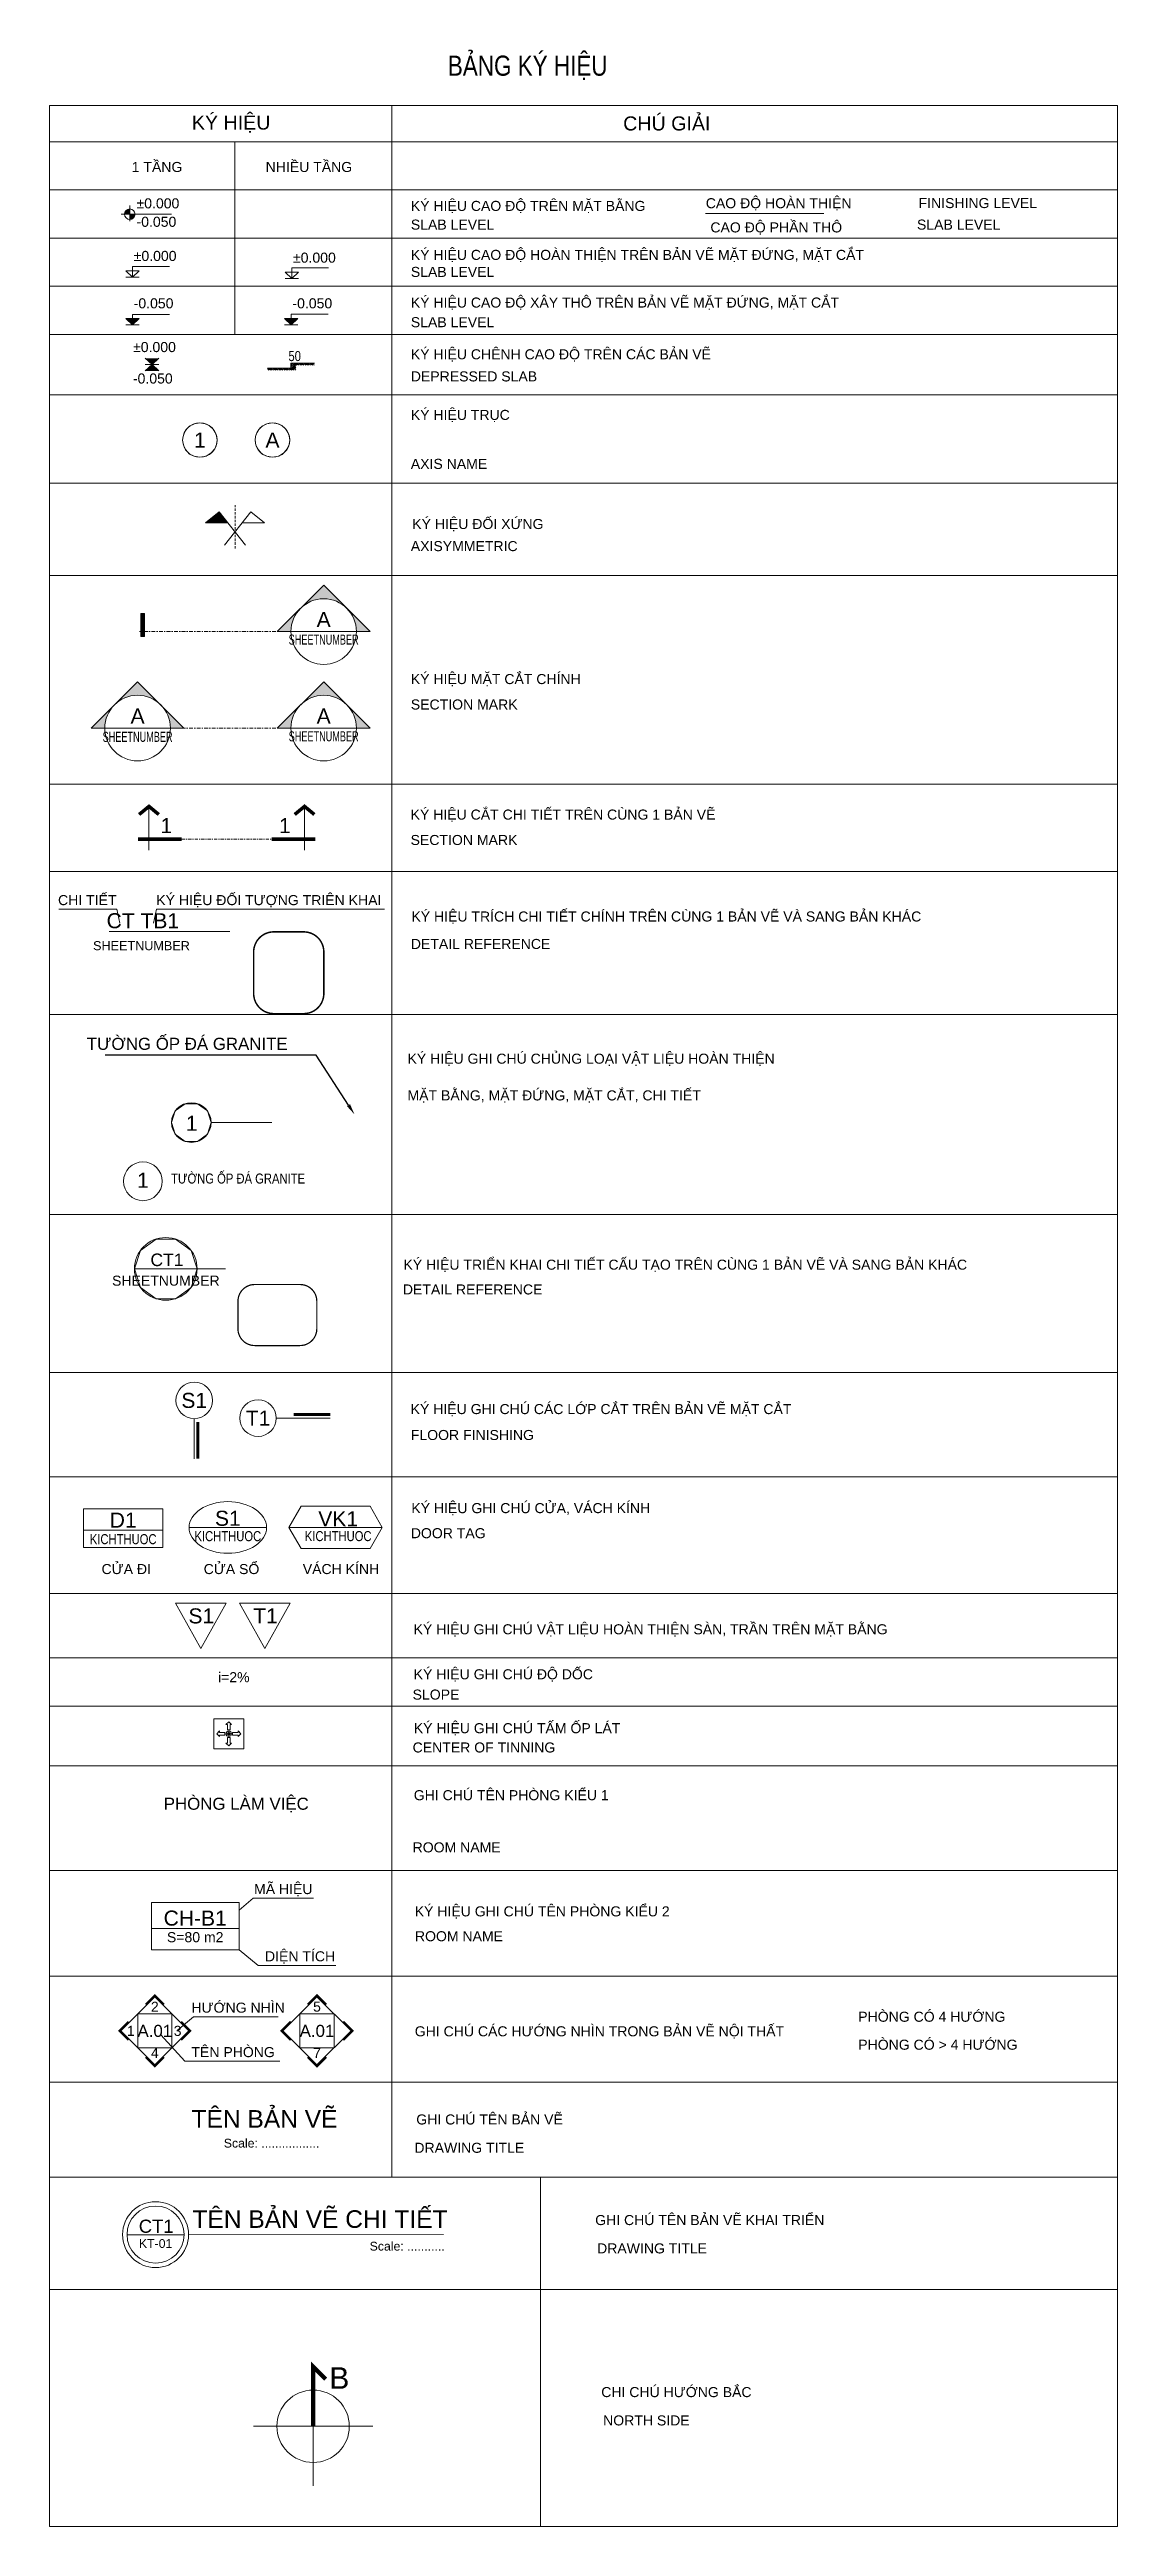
# Paper-space layout 'M58' of a CAD drawing. Header units: millimetres. Extents: x -299 to 929, y -16 to 624.
# Drawn here: x 716 to 928.6, y -0.5 to 492.6 of the extents above.
import ezdxf
from ezdxf import colors
from ezdxf.entities.mleader import LeaderData, LeaderLine
from ezdxf.enums import TextEntityAlignment as Align
from ezdxf.math import Vec2, Vec3

# ---------------------------------------------------------------- set-up
doc = ezdxf.new("R2010")
doc.units = ezdxf.units.MM
doc.header["$MEASUREMENT"] = 0
doc.set_wipeout_variables(frame=1)
doc.linetypes.add('CENTER', pattern=[3, 1.5, -0.5, 0.5, -0.5])
doc.linetypes.add('HIDDEN', pattern=[0.75, 0.5, -0.25])
for name, color, linetype, lineweight in [('A-DIM', 251, 'Continuous', 15), ('A-HATCH', 251, 'Continuous', 5), ('A-KY HIEU', 34, 'Continuous', 20), ('A-NET KHUAT', 250, 'HIDDEN', 9), ('A-NET THAY', 125, 'Continuous', 18), ('A-TEXT', 7, 'Continuous', 18)]:
    doc.layers.add(name, color=color, linetype=linetype, lineweight=lineweight)
doc.styles.add('A1-arial', font='arial.ttf', dxfattribs={"width": 0.8})
doc.styles.get("Standard").update_dxf_attribs({"font": 'arial.ttf'})

# ---------------------------------------------------------------- blocks, each defined once
blk = doc.blocks.new('Tag - Metric')
blk.add_lwpolyline([(0, 3.44), (-1.1, 3.26), (-2.06, 2.76), (-2.71, 2.12), (-3.13, 1.43), (-3.37, 0.73), (-3.44, 0), (-3.3, -0.99), (-2.83, -1.96), (-2.11, -2.72), (-1.16, -3.24), (0, -3.44), (1.28, -3.19), (2.29, -2.57), (2.96, -1.75), (3.33, -0.88), (3.44, 0), (3.34, 0.84), (3.08, 1.53), (2.65, 2.2), (1.84, 2.91), (1.07, 3.27), (0, 3.44)], close=True)
blk.add_circle((0, 0), 3.44)
at = {"style": 'A1-arial', "flags": 8}
blk.add_attdef('1', text='', height=3, dxfattribs=at).set_placement((0, 0), align=Align.MIDDLE_CENTER)
blk = doc.blocks.new('chenhcot')
at = {"layer": 'A-KY HIEU'}
h = blk.add_hatch(color=256, dxfattribs=at)
h.paths.add_polyline_path([(200, 187), (0, 187), (0, 0)])
h.paths.add_polyline_path([(0, 187), (-200, 187), (0, 0)])
h = blk.add_hatch(color=256, dxfattribs=at)
h.paths.add_polyline_path([(200, -188), (0, -188), (0, 0)])
h.paths.add_polyline_path([(0, -188), (-200, -188), (0, 0)])
for p, q in [((-200, 187), (0, 0)), ((-200, -188), (0, 0)), ((-200, 0), (200, 0)), ((0, 0), (200, 187)), ((0, 0), (200, -188))]:
    blk.add_line(p, q, dxfattribs=at)
at = {"color": 6, "style": 'A1-arial'}
for tag, p in [('%%P0.000', (-565, 283)), ('-0.050', (-570, -551))]:
    blk.add_attdef(tag, p, '', height=250, dxfattribs=at)
blk = doc.blocks.new('cotxaytho')
at = {"layer": 'A-KY HIEU'}
h = blk.add_hatch(color=256, dxfattribs=at)
h.paths.add_polyline_path([(200, 188), (0, 188), (0, 0)])
h.paths.add_polyline_path([(0, 188), (-200, 188), (0, 0)])
for p, q in [((-200, 188), (0, 0)), ((-200, 188), (200, 188)), ((-200, 0), (200, 0)), ((0, 312), (0, 0)), ((0, 312), (1100, 312)), ((0, 0), (200, 188))]:
    blk.add_line(p, q, dxfattribs=at)
at = {"color": 6, "style": 'A1-arial'}
blk.add_attdef('-0.050', (35, 402), '', height=250, dxfattribs=at)
blk = doc.blocks.new('cothoanthien')
at = {"layer": 'A-KY HIEU'}
for p, q in [((-200, 188), (200, 188)), ((-200, 188), (0, 0)), ((-200, 0), (200, 0)), ((0, 312), (1100, 312)), ((0, 312), (0, 0)), ((0, 0), (200, 188))]:
    blk.add_line(p, q, dxfattribs=at)
at = {"color": 6, "style": 'A1-arial'}
blk.add_attdef('%%P0.000', (36, 390), '', height=250, dxfattribs=at)
blk = doc.blocks.new('cotMB')
h = blk.add_hatch(color=256)
h.paths.add_polyline_path([(0, 156, 0.414214), (-156, 0), (0, 0)])
h.paths.add_polyline_path([(156, 0), (0, 0), (0, -156, 0.414214)])
for p, q in [((-256, 0), (1244, 0)), ((0, 256), (0, -206))]:
    blk.add_line(p, q)
blk.add_circle((0, 0), 156)
at = {"color": 6, "style": 'A1-arial'}
for tag, p in [('%%P0.000', (200, 85)), ('-0.050', (200, -317))]:
    blk.add_attdef(tag, p, '', height=250, dxfattribs=at)
blk = doc.blocks.new('KH-Ten phong 2')
at = {"layer": 'A-TEXT', "color": 6, "style": 'A1-arial'}
for p in [(47, 375), (47, -125)]:
    blk.add_attdef('HOITHAO', text='', height=300, dxfattribs=at).set_placement(p, align=Align.TOP_CENTER)
blk = doc.blocks.new('KH-do doc')
at = {"layer": 'A-KY HIEU'}
blk.add_lwpolyline([(-1250, 0, 0, 100, 0), (-1000, 0, 0, 0, 0), (0, 0, 0, 0, 0)], format="xyseb", dxfattribs=at)
at = {"layer": 'A-TEXT', "color": 6, "style": 'A1-arial'}
blk.add_attdef('I=2%', (-929, 75), '', height=250, dxfattribs=at)
blk = doc.blocks.new('cot HTMC nhieutang')
at = {"layer": 'A-KY HIEU'}
for p, q in [((-200, 188), (200, 188)), ((-200, 188), (0, 0)), ((-200, 0), (200, 0)), ((0, 313), (1100, 313)), ((0, 313), (0, 0)), ((0, 0), (200, 188))]:
    blk.add_line(p, q, dxfattribs=at)
at = {"color": 6, "style": 'A1-arial'}
for p in [(36, 1880), (36, 1580), (36, 1280), (36, 980), (36, 680), (36, 380)]:
    blk.add_attdef('%%P0.000', p, '', height=250, dxfattribs=at)
blk = doc.blocks.new('cotthoMC-nhieutang')
at = {"layer": 'A-KY HIEU'}
h = blk.add_hatch(color=256, dxfattribs=at)
h.paths.add_polyline_path([(200, 188), (0, 188), (0, 0)])
h.paths.add_polyline_path([(0, 188), (-200, 188), (0, 0)])
for p, q in [((-200, 188), (0, 0)), ((-200, 188), (200, 188)), ((-200, 0), (200, 0)), ((0, 313), (0, 0)), ((0, 313), (1100, 313)), ((0, 0), (200, 188))]:
    blk.add_line(p, q, dxfattribs=at)
at = {"color": 6, "style": 'A1-arial'}
for p in [(35, 1902), (35, 1602), (35, 1302), (35, 1002), (35, 702), (35, 402)]:
    blk.add_attdef('-0.050', p, '', height=250, dxfattribs=at)
blk = doc.blocks.new('GC MBnéiThÊt')
at = {"layer": 'A-KY HIEU'}
blk.add_line((0, 0), (849, -849), dxfattribs=at)
blk.add_line((0, 0), (849, -849), dxfattribs=at)
for points in [[(0, -1697), (849, -849), (0, 0), (-849, -849)], [(-424, -424), (-424, -1273), (424, -1273), (424, -424), (-424, -424)]]:
    blk.add_lwpolyline(points, close=True, dxfattribs=at)
at = {"layer": 'A-KY HIEU', "const_width": 50}
for points in [[(230, -194), (0, 35), (-230, -194)], [(-654, -619), (-884, -849), (-654, -1078)], [(654, -1078), (884, -849), (654, -619)], [(-230, -1503), (0, -1732), (230, -1503)]]:
    blk.add_lwpolyline(points, dxfattribs=at)
at = {"color": 6, "style": 'A1-arial'}
for tag, height, p in [('2', 250, (0, -247)), ('1', 250, (-597, -849)), ('xxx', 300, (0, -849)), ('3', 250, (568, -849)), ('4', 250, (0, -1401))]:
    blk.add_attdef(tag, text='', height=height, dxfattribs=at).set_placement(p, align=Align.MIDDLE)
blk = doc.blocks.new('KH-Doixung')
at = {"layer": 'A-KY HIEU'}
blk.add_hatch(color=256, dxfattribs=at).paths.add_polyline_path([(-461, 582), (-857, 269), (-213, 269)])
blk.add_hatch(color=256, dxfattribs=at).paths.add_polyline_path([(-461, 582), (-857, 269), (-213, 269)])
for p, q in [((-461, 582), (-857, 269)), ((-461, 582), (-857, 269)), ((-857, 269), (-213, 269)), ((-857, 269), (-213, 269)), ((-461, 582), (303, -383)), ((-461, 582), (303, -383)), ((461, 582), (-303, -383)), ((461, 582), (-303, -383)), ((857, 269), (213, 269)), ((857, 269), (213, 269)), ((461, 582), (857, 269)), ((461, 582), (857, 269))]:
    blk.add_line(p, q, dxfattribs=at)
blk = doc.blocks.new('HGIO2')
at = {"linetype": 'ByBlock'}
for p, q in [((0, -828), (0, 828)), ((-828, 0), (828, 0))]:
    blk.add_line(p, q, dxfattribs=at)
at = {"linetype": 'ByBlock', "const_width": 59.4}
blk.add_lwpolyline([(0, 0), (0, 828), (174, 656)], dxfattribs=at)
at = {"linetype": 'ByBlock'}
blk.add_circle((0, 0), 503, dxfattribs=at)
at = {"color": 6, "style": 'A1-arial'}
blk.add_text('B', height=300, dxfattribs=at).set_placement((224, 521))
blk = doc.blocks.new('DIEM OP LAT DAU TIEN')
at = {"layer": 'A-KY HIEU'}
h = blk.add_hatch(color=256, dxfattribs=at)
edge = h.paths.add_edge_path()
edge.add_arc((0, 0), 0.273, 0, 360)
for p, q in [((-0.55, 0), (0.55, 0)), ((0, 0.55), (0, -0.55))]:
    blk.add_line(p, q, dxfattribs=at)
for points in [[(-0.76, 0.27), (-1.85, 0.27), (-1.85, 0.55), (-2.4, 0), (-1.85, -0.55), (-1.85, -0.27), (-0.76, -0.27)], [(0.27, 0.76), (0.27, 1.85), (0.55, 1.85), (0, 2.4), (-0.55, 1.85), (-0.27, 1.85), (-0.27, 0.76)], [(0.76, 0.27), (1.85, 0.27), (1.85, 0.55), (2.4, 0), (1.85, -0.55), (1.85, -0.27), (0.76, -0.27)], [(0.27, -0.76), (0.27, -1.85), (0.55, -1.85), (0, -2.4), (-0.55, -1.85), (-0.27, -1.85), (-0.27, -0.76)]]:
    blk.add_lwpolyline(points, close=True, dxfattribs=at)
for radius in [0.545, 0.273]:
    blk.add_circle((0, 0), radius, dxfattribs=at)
blk = doc.blocks.new('CHENH CAO DO')
at = {"layer": 'A-HATCH'}
h = blk.add_hatch(dxfattribs=at)
h.set_pattern_fill('ANSI31', color=256, scale=2.4, angle=180, style=0)
h.set_pattern_definition([(225, (-72.19446, -571.7625), (0.21213203, -0.21213203), [])])
h.paths.add_polyline_path([(1.2, 0.7), (5.6, 0.7), (5.6, 1.2), (0, 1.2), (0, 0), (-5.6, 0), (-5.6, -0.5), (1.2, -0.5)])
at = {"layer": 'A-KY HIEU'}
blk.add_lwpolyline([(-5.6, 0), (0, 0), (0, 1.2), (5.6, 1.2)], dxfattribs=at)
at = {"layer": 'A-TEXT', "style": 'A1-arial', "width": 0.8}
blk.add_attdef('50', (-0.59, 1.67), '', height=2.4, dxfattribs=at)
blk = doc.blocks.new('VATLIEU SAN')
blk.add_wipeout([(-5.88, 10.46), (5.88, 10.46), (0, 0)]).dxf.layer = 'Defpoints'
at = {"layer": 'A-KY HIEU'}
blk.add_lwpolyline([(-5.88, 10.46), (5.88, 10.46), (0, 0)], close=True, dxfattribs=at)
at = {"layer": 'A-TEXT', "color": 6, "style": 'A1-arial'}
blk.add_attdef('XXX', text='', height=3.5, dxfattribs=at).set_placement((0.12, 7.54), align=Align.MIDDLE_CENTER)
blk = doc.blocks.new('*U36')
h = blk.add_hatch(color=256)
edge = h.paths.add_edge_path()
edge.add_line((-37.05, 0), (-39.76, 0))
edge.add_line((-39.76, 0), (-30.52, 9.24))
edge.add_line((-30.52, 9.24), (-21.28, 0))
edge.add_line((-21.28, 0), (-23.99, 0))
edge.add_arc((-30.52, 0), 6.53, 360, 540)
h = blk.add_hatch(color=256)
edge = h.paths.add_edge_path()
edge.add_line((0, 0), (-2.71, 0))
edge.add_line((-2.71, 0), (6.53, 9.24))
edge.add_line((6.53, 9.24), (15.77, 0))
edge.add_line((15.77, 0), (13.06, 0))
edge.add_arc((6.53, 0), 6.53, 360, 540)
for p, q in [((-37.05, 0), (-23.99, 0)), ((0, 0), (13.06, 0))]:
    blk.add_line(p, q)
at = {"linetype": 'CENTER', "ltscale": 0.5}
blk.add_line((0, 0), (-23.99, 0), dxfattribs=at)
for points in [[(-37.05, 0), (-39.76, 0), (-30.52, 9.24), (-21.28, 0), (-23.99, 0, 1)], [(0, 0), (-2.71, 0), (6.53, 9.24), (15.77, 0), (13.06, 0, 1)]]:
    blk.add_lwpolyline(points, format="xyb", close=True)
for centre in [(-30.52, 0), (6.53, 0)]:
    blk.add_circle(centre, 6.53)
at = {"style": 'A1-arial', "flags": 8}
for tag, p in [('VIEWNUMBER-B', (-30.52, 0)), ('VIEWNUMBER', (6.53, 0))]:
    blk.add_attdef(tag, text='', height=3, dxfattribs=at).set_placement(p, align=Align.BOTTOM_CENTER)
at = {"style": 'A1-arial', "width": 0.65, "flags": 8}
for tag, p in [('SHEETNUMBER-B', (-30.52, -0.74)), ('SHEETNUMBER', (6.53, -0.64))]:
    blk.add_attdef(tag, text='', height=2, dxfattribs=at).set_placement(p, align=Align.TOP_CENTER)
blk = doc.blocks.new('*U34')
h = blk.add_hatch(color=256)
edge = h.paths.add_edge_path()
edge.add_line((0, 0), (-2.71, 0))
edge.add_line((-2.71, 0), (6.53, 9.24))
edge.add_line((6.53, 9.24), (15.77, 0))
edge.add_line((15.77, 0), (13.06, 0))
edge.add_arc((6.53, 0), 6.53, 360, 540)
blk.add_hatch(color=256).paths.add_polyline_path([(-29.9, 3.57), (-29.15, 3.57), (-29.15, -1), (-29.9, -1)])
at = {"linetype": 'CENTER', "ltscale": 0.5}
blk.add_line((0, 0), (-30.15, 0), dxfattribs=at)
blk.add_line((0, 0), (13.06, 0))
blk.add_lwpolyline([(0, 0), (-2.71, 0), (6.53, 9.24), (15.77, 0), (13.06, 0, 1)], format="xyb", close=True)
blk.add_lwpolyline([(-29.9, 3.57), (-29.15, 3.57), (-29.15, -1), (-29.9, -1)], close=True)
blk.add_circle((6.53, 0), 6.53)
at = {"style": 'A1-arial', "flags": 8}
blk.add_attdef('VIEWNUMBER', text='', height=3, dxfattribs=at).set_placement((6.53, 0), align=Align.BOTTOM_CENTER)
at = {"style": 'A1-arial', "width": 0.65, "flags": 8}
blk.add_attdef('SHEETNUMBER', text='', height=2, dxfattribs=at).set_placement((6.53, -0.61), align=Align.TOP_CENTER)
blk = doc.blocks.new('*U27')
for p, q in [((-31.56, -5.68), (-31.56, 4.47)), ((4.57, -5.68), (4.57, 4.47))]:
    blk.add_line(p, q)
at = {"const_width": 0.813}
for points in [[(-33.85, 2.58), (-31.56, 4.47), (-29.28, 2.58)], [(6.86, 2.58), (4.57, 4.47), (2.29, 2.58)], [(-23.94, -3.15), (-34.11, -3.15)], [(-3.05, -3.15), (7.12, -3.15)]]:
    blk.add_lwpolyline(points, dxfattribs=at)
at = {"linetype": 'CENTER', "ltscale": 0.5}
blk.add_lwpolyline([(-23.94, -3.15), (-3.05, -3.15)], dxfattribs=at)
at = {"style": 'A1-arial'}
for tag, p in [('1', (-27.53, 0)), ('2', (0, 0))]:
    blk.add_attdef(tag, text='', height=3.5, dxfattribs=at).set_placement(p, align=Align.MIDDLE_CENTER)
blk = doc.blocks.new('*U25')
blk.add_lwpolyline([(-18.96, 0), (-4.84, 0)])
blk.add_lwpolyline([(-4.84, 0, 0, 0, 0), (-1.25, -4.07, 0.96, 0, 0), (0.39, -5.93, 0, 0, 0)], format="xyseb")
blk.add_wipeout([(-18.96, 0), (-19.84, 2.71), (-22.15, 4.38), (-25, 4.38), (-27.3, 2.71), (-28.18, 0), (-27.3, -2.71), (-25, -4.38), (-22.15, -4.38), (-19.84, -2.71)]).dxf.layer = 'A-DIM'
blk.add_circle((-23.57, 0), 4.61)
at = {"layer": 'A-DIM'}
blk.add_lwpolyline([(-18.96, 0), (-19.84, 2.71), (-22.15, 4.38), (-25, 4.38), (-27.3, 2.71), (-28.18, 0), (-27.3, -2.71), (-25, -4.38), (-22.15, -4.38), (-19.84, -2.71)], close=True, dxfattribs=at)
at = {"style": 'A1-arial', "flags": 8}
blk.add_attdef('VIEW-NUMBER', text='', height=3.5, dxfattribs=at).set_placement((-23.5, -0.18), align=Align.MIDDLE_CENTER)
blk = doc.blocks.new('KH-So Caukien')
at = {"layer": 'A-KY HIEU'}
blk.add_circle((0, 0), 225, dxfattribs=at)
at = {"layer": 'A-KY HIEU', "color": 6, "style": 'A1-arial'}
blk.add_attdef('12', text='', height=250, dxfattribs=at).set_placement((0, 0), align=Align.MIDDLE_CENTER)
blk = doc.blocks.new('*U22')
blk.add_lwpolyline([(-13.28, 4.15), (-5.39, 4.15)])
blk.add_lwpolyline([(-5.39, 4.15, 0, 0, 0), (-2.86, 1.15, 0.96, 0, 0), (-1.26, -0.75, 0, 0, 0)], format="xyseb")
at = {"linetype": 'HIDDEN', "ltscale": 0.3, "const_width": 0.3}
blk.add_lwpolyline([(1.57, -14.16), (12.41, -14.16, 0.414214), (16.41, -10.16), (16.41, -3.58, 0.414214), (12.41, 0.42), (1.57, 0.42, 0.414214), (-2.43, -3.58), (-2.43, -10.16, 0.414214)], format="xyb", close=True, dxfattribs=at)
blk.add_wipeout([(-12.18, 4.15), (-13.61, 8.56), (-17.36, 11.28), (-22, 11.28), (-25.75, 8.56), (-27.18, 4.15), (-25.75, -0.26), (-22, -2.98), (-17.36, -2.98), (-13.61, -0.26)]).dxf.layer = 'A-DIM'
blk.add_line((-27.18, 4.15), (-12.18, 4.15))
blk.add_circle((-19.68, 4.15), 7.5)
at = {"layer": 'A-DIM'}
blk.add_lwpolyline([(-12.18, 4.15), (-13.61, 8.56), (-17.36, 11.28), (-22, 11.28), (-25.75, 8.56), (-27.18, 4.15), (-25.75, -0.26), (-22, -2.98), (-17.36, -2.98), (-13.61, -0.26)], close=True, dxfattribs=at)
at = {"style": 'A1-arial', "flags": 8}
for tag, height, p in [('VIEW-NUMBER', 3, (-19.39, 6.32)), ('SHEETNUMBER', 2.4, (-19.66, 1.34))]:
    blk.add_attdef(tag, text='', height=height, dxfattribs=at).set_placement(p, align=Align.MIDDLE_CENTER)
blk = doc.blocks.new('*U23')
blk.add_line((0, -4.25), (0, -13.54))
at = {"const_width": 0.75}
blk.add_lwpolyline([(0.83, -13.54), (0.83, -5.04)], dxfattribs=at)
blk.add_circle((0, 0), 4.25)
at = {"style": 'A1-arial'}
blk.add_attdef('FN', text='', height=3.5, dxfattribs=at).set_placement((0, 0), align=Align.MIDDLE_CENTER)
blk = doc.blocks.new('*U19')
blk.add_line((4.25, 0), (16.78, 0))
at = {"const_width": 0.75}
blk.add_lwpolyline([(16.78, 0.83), (8.28, 0.83)], dxfattribs=at)
blk.add_circle((0, 0), 4.25)
at = {"style": 'A1-arial'}
blk.add_attdef('FN', text='', height=3.5, dxfattribs=at).set_placement((0, 0), align=Align.MIDDLE_CENTER)
blk = doc.blocks.new('CUA DI A2-A3')
blk.add_line((-7.87, 0), (7.87, 0))
blk.add_lwpolyline([(-7.87, -3.43), (7.87, -3.43), (7.87, 4.29), (-7.87, 4.29)], close=True)
at = {"style": 'A1-arial'}
blk.add_attdef('KYHIEU', text='', height=3, dxfattribs=at).set_placement((0, 3.54), align=Align.TOP_CENTER)
blk.add_attdef('KICHTHUOC', text='', height=2, dxfattribs=at).set_placement((0, -3.36), align=Align.BOTTOM_CENTER)
blk = doc.blocks.new('CUASO A2-A3')
blk.add_line((-7.71, 0), (7.71, 0))
blk.add_ellipse((0, 0), major_axis=(-7.71, 0), ratio=0.666667)
at = {"style": 'A1-arial'}
blk.add_attdef('KYHIEU', text='', height=3, dxfattribs=at).set_placement((0, 3.33), align=Align.TOP_CENTER)
blk.add_attdef('KICHTHUOC', text='', height=2, dxfattribs=at).set_placement((0, -3.33), align=Align.BOTTOM_CENTER)
blk = doc.blocks.new('VACHKINH A2-A3')
blk.add_line((-9.29, 0), (9.29, 0))
blk.add_lwpolyline([(-9.29, 0), (-6.86, -4.22), (6.86, -4.22), (9.29, 0), (6.86, 4.22), (-6.86, 4.22)], close=True)
at = {"style": 'A1-arial'}
blk.add_attdef('KYHIEU', text='', height=3, dxfattribs=at).set_placement((0.52, 3.22), align=Align.TOP_CENTER)
blk.add_attdef('KICHTHUOC', text='', height=2, dxfattribs=at).set_placement((0.52, -3.33), align=Align.BOTTOM_CENTER)
blk = doc.blocks.new('ky hieu phong 2')
blk.add_line((-8.37, 0), (9.09, 0))
blk.add_lwpolyline([(-8.37, -4.29), (9.09, -4.29), (9.09, 5.14), (-8.37, 5.14)], close=True)
at = {"style": 'A1-arial'}
blk.add_attdef('KYHIEU', text='', height=3, dxfattribs=at).set_placement((0.36, 3.54), align=Align.TOP_CENTER)
blk.add_attdef('KICHTHUOC', text='', height=2, dxfattribs=at).set_placement((0.36, -3.36), align=Align.BOTTOM_CENTER)
blk = doc.blocks.new('Drawing Title - Metric')
at = {"style": 'A1-arial', "flags": 8}
blk.add_attdef('VIEWNAME', text='', height=4, dxfattribs=at).set_placement((25.62, -12.99), align=Align.BOTTOM_LEFT)
blk.add_attdef('VPSCALE', text='', height=2, dxfattribs=at).set_placement((54.7, -14.31), align=Align.TOP_RIGHT)
blk = doc.blocks.new('*U33')
for p, q in [((7.5, 0), (65.53, 0.01)), ((6.5, 0), (-6.5, 0))]:
    blk.add_line(p, q)
for radius in [7.5, 6.5]:
    blk.add_circle((0, 0.01), radius)
at = {"style": 'A1-arial', "flags": 8}
for tag, height, p in [('VIEWNUMBER', 3, (0.13, 1.91)), ('SHEETNUMBER', 2, (0, -2.02))]:
    blk.add_attdef(tag, text='', height=height, dxfattribs=at).set_placement(p, align=Align.MIDDLE_CENTER)
blk.add_attdef('VIEWNAME', text='', height=4, dxfattribs=at).set_placement((8.38, 3.54), align=Align.MIDDLE_LEFT)
blk.add_attdef('VPSCALE', text='', height=2, dxfattribs=at).set_placement((65.78, -2.62), align=Align.MIDDLE_RIGHT)
blk = doc.blocks.new('*U38')
blk.add_line((-30.15, 0), (-17.35, 0))
blk.add_lwpolyline([(-17.35, 0), (-6.12, 0)])
blk.add_lwpolyline([(-6.12, 0, 0, 0, 0), (-2.78, -4.83, 0.96, 0, 0), (-1.36, -6.87, 0, 0, 0)], format="xyseb")
at = {"linetype": 'HIDDEN', "ltscale": 0.3, "const_width": 0.3}
blk.add_lwpolyline([(2.61, -16.33), (8.58, -16.33, 0.414214), (12.58, -12.33), (12.58, -4.05, 0.414214), (8.58, -0.05), (2.61, -0.05, 0.414214), (-1.39, -4.05), (-1.39, -12.33, 0.414214)], format="xyb", close=True, dxfattribs=at)
at = {"style": 'A1-arial', "flags": 8}
for tag, height, p in [('VIEW-NUMBER', 3, (-23.45, 2.17)), ('SHEETNUMBER', 1.8, (-23.73, -2.81))]:
    blk.add_attdef(tag, text='', height=height, dxfattribs=at).set_placement(p, align=Align.MIDDLE_CENTER)

psp = doc.layouts.new('M58')

# ---------------------------------------------------------------- linework, layer by layer
at = {"layer": 'A-KY HIEU'}
psp.add_lwpolyline([(748.7, 160.31), (754.7, 160.31), (754.7, 154.31), (748.7, 154.31)], close=True, dxfattribs=at)
for points in [[(753.75, 122.17), (756.56, 124.57), (768.55, 124.57)], [(753.75, 114.29), (757.58, 111.19), (773, 111.19)], [(741.46, 98.23), (744.65, 100.96), (761.54, 100.96)], [(738.15, 97.34), (742.93, 92.12), (761.86, 92.12)]]:
    psp.add_lwpolyline(points, dxfattribs=at)
at = {"layer": 'A-NET KHUAT'}
psp.add_line((752.96, 393.27), (752.96, 401.94), dxfattribs=at)
at = {"layer": 'A-NET THAY'}
for p, q in [((784.15, 481.48), (784.15, 69.01)), ((716.02, 474.28), (928.65, 474.28)), ((752.93, 435.88), (752.93, 474.28)), ((716.02, 464.68), (928.65, 464.68)), ((716.02, 455.08), (928.65, 455.08)), ((716.02, 445.48), (928.65, 445.48)), ((716.02, 435.88), (928.65, 435.88)), ((716.02, 423.88), (928.65, 423.88)), ((716.02, 406.28), (928.65, 406.28)), ((716.02, 387.94), (928.65, 387.94)), ((716.02, 346.36), (928.65, 346.36)), ((716.02, 328.96), (928.65, 328.96)), ((716.02, 300.53), (928.65, 300.53)), ((716.02, 260.7), (928.65, 260.7)), ((716.02, 229.26), (928.65, 229.26)), ((716.02, 208.47), (928.65, 208.47)), ((716.02, 185.25), (928.65, 185.25)), ((716.02, 172.41), (928.65, 172.41)), ((716.02, 162.81), (928.65, 162.81)), ((716.02, 150.94), (928.65, 150.94)), ((716.02, 130.1), (928.65, 130.1)), ((716.02, 109.04), (928.65, 109.04)), ((716.02, 87.97), (928.65, 87.97)), ((716.02, 69.01), (928.65, 69.01)), ((813.8, 69.01), (813.8, -0.51)), ((716.02, 46.67), (928.65, 46.67)), ((716.02, -0.51), (928.65, -0.51))]:
    psp.add_line(p, q, dxfattribs=at)
at = {"layer": 'A-TEXT'}
psp.add_line((846.64, 459.99), (870.19, 459.99), dxfattribs=at)
for points in [[(730, 318.72), (729.41, 321.46), (717.85, 321.46)], [(736.72, 318.72), (737.29, 321.46), (782.69, 321.46)]]:
    psp.add_lwpolyline(points, dxfattribs=at)

# ---------------------------------------------------------------- block references
at = {"layer": 'A-HATCH'}
ref = psp.add_blockref('chenhcot', (736.42, 429.9), dxfattribs=dict(at, xscale=0.006666666666569654, yscale=0.006666666666569654, zscale=0.006666666666569654))
ref.add_attrib('%%P0.000', '%%p0.000', dxfattribs={"layer": 'A-TEXT', "color": 6, "height": 2, "style": 'A1-arial'}).set_placement((732.65, 431.79), align=Align.BOTTOM_LEFT)
ref.add_attrib('-0.050', '-0.050', dxfattribs={"layer": 'A-TEXT', "color": 6, "height": 2, "style": 'A1-arial'}).set_placement((732.62, 425.53), align=Align.BOTTOM_LEFT)
ref = psp.add_blockref('KH-do doc', (757.62, 166.32), dxfattribs=dict(at, xscale=0.00866666666654055, yscale=0.00866666666654055, zscale=0.00866666666654055))
ref.add_attrib('I=2%', 'i=2%', dxfattribs={"layer": 'A-TEXT', "color": 6, "height": 2, "style": 'A1-arial'}).set_placement((749.56, 166.97), align=Align.BOTTOM_LEFT)
at = {"layer": 'A-KY HIEU'}
ref = psp.add_blockref('cotMB', (732, 459.84), dxfattribs=dict(at, xscale=0.006666666666569654, yscale=0.006666666666569654, zscale=0.006666666666569654))
ref.add_attrib('%%P0.000', '%%p0.000', dxfattribs={"layer": 'A-TEXT', "color": 6, "height": 2, "style": 'A1-arial'}).set_placement((733.34, 460.4), align=Align.BOTTOM_LEFT)
ref.add_attrib('-0.050', '-0.050', dxfattribs={"layer": 'A-TEXT', "color": 6, "height": 2, "style": 'A1-arial'}).set_placement((733.34, 456.73), align=Align.BOTTOM_LEFT)
ref = psp.add_blockref('cothoanthien', (732.54, 447.33), dxfattribs=dict(at, xscale=0.006666666666569654, yscale=0.006666666666569654, zscale=0.006666666666569654))
ref.add_attrib('%%P0.000', '%%p0.000', dxfattribs={"layer": 'A-TEXT', "color": 6, "height": 2, "style": 'A1-arial'}).set_placement((732.78, 449.93), align=Align.BOTTOM_LEFT)
ref = psp.add_blockref('cot HTMC nhieutang', (764.26, 447.06), dxfattribs=dict(at, xscale=0.006666666666569654, yscale=0.006666666666569654, zscale=0.006666666666569654))
ref.add_attrib('%%P0.000', '%%p0.000', dxfattribs={"layer": 'A-TEXT', "color": 6, "height": 2, "style": 'A1-arial'}).set_placement((764.49, 449.59), align=Align.BOTTOM_LEFT)
ref = psp.add_blockref('cotxaytho', (732.54, 437.82), dxfattribs=dict(at, xscale=0.006666666666569654, yscale=0.006666666666569654, zscale=0.006666666666569654))
ref.add_attrib('-0.050', '-0.050', dxfattribs={"layer": 'A-TEXT', "color": 6, "height": 2, "style": 'A1-arial'}).set_placement((732.77, 440.5), align=Align.BOTTOM_LEFT)
ref = psp.add_blockref('cotthoMC-nhieutang', (764.15, 437.82), dxfattribs=dict(at, xscale=0.006666666666569654, yscale=0.006666666666569654, zscale=0.006666666666569654))
ref.add_attrib('-0.050', '-0.050', dxfattribs={"layer": 'A-TEXT', "color": 6, "height": 2, "style": 'A1-arial'}).set_placement((764.38, 440.5), align=Align.BOTTOM_LEFT)
ref = psp.add_blockref('Tag - Metric', (745.95, 414.87), dxfattribs=dict(at, xscale=0.9958624542824018, yscale=0.9958624542824018, zscale=0.9958624542824018))
ref.add_attrib('DETAIL#', '1', dxfattribs={"layer": '0', "height": 3, "style": 'A1-arial'}).set_placement((745.95, 414.87), align=Align.MIDDLE_CENTER)
ref = psp.add_blockref('Tag - Metric', (760.41, 414.87), dxfattribs=dict(at, xscale=0.9958624542824018, yscale=0.9958624542824018, zscale=0.9958624542824018))
ref.add_attrib('DETAIL#', 'A', dxfattribs={"layer": '0', "height": 3, "style": 'A1-arial'}).set_placement((760.41, 414.87), align=Align.MIDDLE_CENTER)
ref = psp.add_blockref('*U34', (764.07, 376.75), dxfattribs=at)
ref.add_attrib('SHEETNUMBER', 'SHEETNUMBER', dxfattribs={"layer": '0', "height": 2, "style": 'A1-arial', "width": 0.65}).set_placement((770.6, 376.15), align=Align.TOP_CENTER)
ref.add_attrib('VIEWNUMBER', 'A', dxfattribs={"layer": '0', "height": 3, "style": 'A1-arial'}).set_placement((770.6, 376.75), align=Align.BOTTOM_CENTER)
ref = psp.add_blockref('*U36', (764.07, 357.53), dxfattribs=at)
ref.add_attrib('VIEWNUMBER', 'A', dxfattribs={"layer": '0', "height": 3, "style": 'A1-arial'}).set_placement((770.6, 357.53), align=Align.BOTTOM_CENTER)
ref.add_attrib('SHEETNUMBER', 'SHEETNUMBER', dxfattribs={"layer": '0', "height": 2, "style": 'A1-arial', "width": 0.65}).set_placement((770.6, 356.89), align=Align.TOP_CENTER)
ref.add_attrib('VIEWNUMBER-B', 'A', dxfattribs={"layer": '0', "height": 3, "style": 'A1-arial'}).set_placement((733.55, 357.53), align=Align.BOTTOM_CENTER)
ref.add_attrib('SHEETNUMBER-B', 'SHEETNUMBER', dxfattribs={"layer": '0', "height": 2, "style": 'A1-arial', "width": 0.65}).set_placement((733.55, 356.79), align=Align.TOP_CENTER)
for name, p, xscale, yscale, zscale, values in [('*U27', (762.87, 338.11), 0.8571428571428571, 0.8571428571428571, 0.8571428571428571, {'2': '1', '1': '1'}), ('*U23', (744.83, 223.68), 0.8571428571428571, 0.8571428571428571, 0.8571428571428571, {'FN': 'S1'}), ('*U19', (757.53, 220.15), 0.8571428571428571, 0.8571428571428571, 0.8571428571428571, {'FN': 'T1'}), ('Drawing Title - Metric', (721.87, 89.2), 0.875, 0.875, 0.875, {'VPSCALE': 'Scale: .................', 'VIEWNAME': 'TÊN BẢN VẼ'})]:
    psp.add_blockref(name, p, dxfattribs=dict(at, xscale=xscale, yscale=yscale, zscale=zscale)).add_auto_attribs(values)
ref = psp.add_blockref('*U38', (758.05, 317.01), dxfattribs=at)
ref.add_attrib('VIEW-NUMBER', 'CT TB1', dxfattribs={"layer": '0', "height": 3, "style": 'A1-arial'}).set_placement((734.6, 319.18), align=Align.MIDDLE_CENTER)
ref.add_attrib('SHEETNUMBER', 'SHEETNUMBER', dxfattribs={"layer": '0', "height": 1.8, "style": 'A1-arial'}).set_placement((734.32, 314.21), align=Align.MIDDLE_CENTER)
ref = psp.add_blockref('CUASO A2-A3', (751.52, 198.38), dxfattribs=at)
ref.add_attrib('KICHTHUOC', 'KICHTHUOC', dxfattribs={"layer": '0', "height": 2, "style": 'A1-arial', "width": 0.8}).set_placement((751.52, 195.05), align=Align.BOTTOM_CENTER)
ref.add_attrib('KYHIEU', 'S1', dxfattribs={"layer": '0', "height": 3, "style": 'A1-arial'}).set_placement((751.52, 201.71), align=Align.TOP_CENTER)
ref = psp.add_blockref('VACHKINH A2-A3', (772.97, 198.38), dxfattribs=at)
ref.add_attrib('KICHTHUOC', 'KICHTHUOC', dxfattribs={"layer": '0', "height": 2, "style": 'A1-arial', "width": 0.8}).set_placement((773.49, 195.06), align=Align.BOTTOM_CENTER)
ref.add_attrib('KYHIEU', 'VK1', dxfattribs={"layer": '0', "height": 3, "style": 'A1-arial'}).set_placement((773.49, 201.6), align=Align.TOP_CENTER)
ref = psp.add_blockref('CUA DI A2-A3', (730.68, 197.81), dxfattribs=at)
ref.add_attrib('KICHTHUOC', 'KICHTHUOC', dxfattribs={"layer": '0', "height": 2, "style": 'A1-arial', "width": 0.8}).set_placement((730.68, 194.45), align=Align.BOTTOM_CENTER)
ref.add_attrib('KYHIEU', 'D1', dxfattribs={"layer": '0', "height": 3, "style": 'A1-arial'}).set_placement((730.68, 201.35), align=Align.TOP_CENTER)
psp.add_blockref('DIEM OP LAT DAU TIEN', (751.7, 157.31), dxfattribs=at)
ref = psp.add_blockref('KH-Ten phong 2', (752.82, 138.45), dxfattribs=dict(at, xscale=0.007999999999883585, yscale=0.007999999999883585, zscale=0.007999999999883585))
ref.add_attrib('HOITHAO', 'PHÒNG LÀM VIỆC', dxfattribs={"layer": 'A-TEXT', "color": 6, "height": 2.4, "style": 'A1-arial'}).set_placement((753.2, 141.46), align=Align.BOTTOM_CENTER)
psp.add_blockref('ky hieu phong 2', (744.66, 118.57), dxfattribs=at).add_auto_attribs({'KICHTHUOC': 'S=80 m2', 'KYHIEU': 'CH-B1'})
ref = psp.add_blockref('GC MBnéiThÊt', (736.98, 104.95), dxfattribs=dict(at, xscale=0.007999999999883585, yscale=0.007999999999883585, zscale=0.007999999999883585))
ref.add_attrib('xxx', 'A.01', dxfattribs={"layer": 'A-TEXT', "color": 6, "height": 2.4, "style": 'A1-arial'}).set_placement((736.98, 98.16), align=Align.MIDDLE)
ref.add_attrib('1', '1', dxfattribs={"layer": 'A-TEXT', "color": 6, "height": 2, "style": 'A1-arial'}).set_placement((732.2, 98.16), align=Align.MIDDLE)
ref.add_attrib('2', '2', dxfattribs={"layer": 'A-TEXT', "color": 6, "height": 2, "style": 'A1-arial'}).set_placement((736.98, 102.97), align=Align.MIDDLE)
ref.add_attrib('3', '3', dxfattribs={"layer": 'A-TEXT', "color": 6, "height": 2, "style": 'A1-arial'}).set_placement((741.52, 98.16), align=Align.MIDDLE)
ref.add_attrib('4', '4', dxfattribs={"layer": 'A-TEXT', "color": 6, "height": 2, "style": 'A1-arial'}).set_placement((736.98, 93.74), align=Align.MIDDLE)
ref = psp.add_blockref('GC MBnéiThÊt', (769.27, 104.95), dxfattribs=dict(at, xscale=0.007999999999883585, yscale=0.007999999999883585, zscale=0.007999999999883585))
ref.add_attrib('xxx', 'A.01', dxfattribs={"layer": 'A-TEXT', "color": 6, "height": 2.4, "style": 'A1-arial'}).set_placement((769.27, 98.16), align=Align.MIDDLE)
ref.add_attrib('2', '5', dxfattribs={"layer": 'A-TEXT', "color": 6, "height": 2, "style": 'A1-arial'}).set_placement((769.27, 102.97), align=Align.MIDDLE)
ref.add_attrib('4', '7', dxfattribs={"layer": 'A-TEXT', "color": 6, "height": 2, "style": 'A1-arial'}).set_placement((769.27, 93.74), align=Align.MIDDLE)
ref = psp.add_blockref('*U33', (737.14, 57.58), dxfattribs=dict(at, xscale=0.875, yscale=0.875, zscale=0.875))
ref.add_attrib('VIEWNAME', 'TÊN BẢN VẼ CHI TIẾT', dxfattribs={"layer": '0', "height": 3.5, "style": 'A1-arial', "flags": 8}).set_placement((744.47, 60.69), align=Align.MIDDLE_LEFT)
ref.add_attrib('SHEETNUMBER', 'KT-01', dxfattribs={"layer": '0', "height": 1.75, "style": 'A1-arial', "flags": 8}).set_placement((737.14, 55.82), align=Align.MIDDLE_CENTER)
ref.add_attrib('VPSCALE', 'Scale: ...........', dxfattribs={"layer": '0', "height": 1.75, "style": 'A1-arial'}).set_placement((794.7, 55.29), align=Align.MIDDLE_RIGHT)
ref.add_attrib('VIEWNUMBER', 'CT1', dxfattribs={"layer": '0', "height": 2.625, "style": 'A1-arial', "flags": 8}).set_placement((737.25, 59.26), align=Align.MIDDLE_CENTER)
at = {"layer": 'A-KY HIEU', "xscale": 0.01432835820887703, "yscale": 0.01432835820887703, "zscale": 0.01432835820887703}
psp.add_blockref('HGIO2', (768.5, 19.43), dxfattribs=at)
at = {"layer": 'A-NET THAY', "xscale": 0.8333333333333334, "yscale": 0.8333333333333334, "zscale": 0.8333333333333334}
psp.add_blockref('CHENH CAO DO', (764.08, 429.2), dxfattribs=at).add_auto_attribs({'50': '50'})
at = {"layer": 'A-NET THAY', "xscale": 0.006857142857043072, "yscale": 0.006857142857043072, "zscale": 0.006857142857043072}
psp.add_blockref('KH-Doixung', (752.96, 396.57), dxfattribs=at)

# ---------------------------------------------------------------- texts
at = {"layer": 'A-TEXT', "style": 'A1-arial'}
for s, height, p in [('KÝ HIỆU', 2.8, (744.36, 476.69)), ('CHÚ GIẢI', 2.8, (830.23, 476.51)), ('1 TẦNG', 2, (732.38, 468.24)), ('NHIỀU TẦNG', 2, (759.05, 468.24)), ('CAO ĐỘ HOÀN THIỆN', 2, (846.68, 461.03)), ('KÝ HIỆU CAO ĐỘ TRÊN MẶT BẰNG', 2, (787.95, 460.49)), ('CAO ĐỘ PHẦN THÔ', 2, (847.6, 456.21)), ('KÝ HIỆU CAO ĐỘ HOÀN THIỆN TRÊN BẢN VẼ MẶT ĐỨNG, MẶT CẮT', 2, (787.95, 450.74)), ('KÝ HIỆU CAO ĐỘ XÂY THÔ TRÊN BẢN VẼ MẶT ĐỨNG, MẶT CẮT', 2, (787.95, 441.25)), ('KÝ HIỆU CHÊNH CAO ĐỘ TRÊN CÁC BẢN VẼ', 2, (787.95, 430.95)), ('KÝ HIỆU TRỤC', 2, (787.95, 418.88)), ('KÝ HIỆU ĐỐI XỨNG', 2, (788.24, 397.16)), ('KÝ HIỆU MẶT CẮT CHÍNH', 2, (787.95, 366.29)), ('KÝ HIỆU CẮT CHI TIẾT TRÊN CÙNG 1 BẢN VẼ', 2, (787.91, 339.31)), ('CHI TIẾT', 2, (717.71, 322.28)), ('KÝ HIỆU ĐỐI TƯỢNG TRIÊN KHAI', 2, (737.27, 322.28)), ('KÝ HIỆU TRÍCH CHI TIẾT CHÍNH TRÊN CÙNG 1 BẢN VẼ VÀ SANG BẢN KHÁC', 2, (788.07, 319.02)), ('KÝ HIỆU GHI CHÚ CHỦNG LOẠI VẬT LIỆU HOÀN THIỆN', 2, (787.29, 290.71)), ('MẶT BẰNG, MẶT ĐỨNG, MẶT CẮT, CHI TIẾT', 2, (787.29, 283.4)), ('KÝ HIỆU TRIỂN KHAI CHI TIẾT CẤU TẠO TRÊN CÙNG 1 BẢN VẼ VÀ SANG BẢN KHÁC', 2, (786.48, 249.7)), ('KÝ HIỆU GHI CHÚ CÁC LỚP CẮT TRÊN BẢN VẼ MẶT CẮT', 2, (787.92, 220.95)), ('KÝ HIỆU GHI CHÚ CỬA, VÁCH KÍNH', 2, (788.06, 201.23)), ('CỬA ĐI', 2, (726.38, 189.1)), ('CỬA SỔ', 2, (746.71, 189.1)), ('VÁCH KÍNH', 2, (766.44, 189.1)), ('KÝ HIỆU GHI CHÚ VẬT LIỆU HOÀN THIỆN SÀN, TRẦN TRÊN MẶT BẰNG ', 2, (788.5, 177.11)), ('KÝ HIỆU GHI CHÚ ĐỘ DỐC', 2, (788.52, 168.15)), ('KÝ HIỆU GHI CHÚ TẤM ỐP LÁT', 2, (788.54, 157.42)), ('GHI CHÚ TÊN PHÒNG KIỂU 1', 2, (788.54, 144.08)), ('MÃ HIỆU', 2, (756.74, 125.39)), ('KÝ HIỆU GHI CHÚ TÊN PHÒNG KIỂU 2', 2, (788.73, 120.95)), ('DIỆN TÍCH', 2, (758.92, 112)), ('HƯỚNG NHÌN', 2, (744.27, 101.78)), ('GHI CHÚ CÁC HƯỚNG NHÌN TRONG BẢN VẼ NỘI THẤT', 2, (788.74, 97.07)), ('PHÒNG CÓ 4 HƯỚNG', 2, (877.04, 99.97)), ('TÊN PHÒNG', 2, (744.27, 92.93)), ('PHÒNG CÓ > 4 HƯỚNG', 2, (877.04, 94.4)), ('GHI CHÚ TÊN BẢN VẼ', 2, (789.04, 79.52)), ('GHI CHÚ TÊN BẢN VẼ KHAI TRIỂN', 2, (824.66, 59.49)), ('CHI CHÚ HƯỚNG BẮC ', 2, (825.87, 25.24))]:
    psp.add_text(s, height=height, dxfattribs=at).set_placement(p)
at = {"layer": 'A-TEXT', "color": 3, "style": 'A1-arial'}
for s, p in [('SLAB LEVEL', (787.95, 456.77)), ('SLAB LEVEL', (888.73, 456.77)), ('FINISHING LEVEL', (889.05, 461.06)), ('SLAB LEVEL', (787.95, 447.35)), ('SLAB LEVEL', (787.95, 437.34)), ('DEPRESSED SLAB', (787.95, 426.55)), ('AXIS NAME', (787.95, 409.13)), ('AXISYMMETRIC', (787.95, 392.76)), ('SECTION MARK', (787.95, 361.23)), ('SECTION MARK', (787.91, 334.25)), ('DETAIL REFERENCE', (787.95, 313.55)), ('DETAIL REFERENCE', (786.37, 244.77)), ('FLOOR FINISHING', (787.95, 215.79)), ('DOOR TAG', (787.95, 196.24)), ('SLOPE', (788.31, 164.11)), ('CENTER OF TINNING', (788.31, 153.58)), ('ROOM NAME', (788.31, 133.69)), ('ROOM NAME', (788.77, 116)), ('DRAWING TITLE', (788.66, 73.88)), ('DRAWING TITLE', (825.04, 53.85)), ('NORTH SIDE', (826.24, 19.6))]:
    psp.add_text(s, height=2, dxfattribs=at).set_placement(p)
at = {"layer": 'A-TEXT', "style": 'A1-arial'}
for s, insert, char_height, width, attachment_point in [('BẢNG KÝ HIỆU', (811.22, 488.97), 4, 129.108, 5), ('TƯỜNG ỐP ĐÁ GRANITE', (740.22, 268.85), 2, 36.6797, 1)]:
    psp.add_mtext(s, dxfattribs=dict(at, insert=insert, char_height=char_height, width=width, attachment_point=attachment_point))

# ---------------------------------------------------------------- next in the draw order: linework, layer by layer
at = {"layer": 'A-NET THAY'}
psp.add_lwpolyline([(928.65, -0.51), (928.65, 481.48), (716.02, 481.48), (716.02, -0.51)], dxfattribs=at)

# ---------------------------------------------------------------- next in the draw order: block references
at = {"layer": 'A-KY HIEU'}
ref = psp.add_blockref('*U25', (764.46, 279), dxfattribs=dict(at, xscale=0.8571428571428571, yscale=0.8571428571428571, zscale=0.8571428571428571))
ref.add_attrib('VIEW-NUMBER', '1', dxfattribs={"layer": '0', "height": 3, "style": 'A1-arial'}).set_placement((744.32, 278.85), align=Align.MIDDLE_CENTER)
for name, p, xscale, yscale, zscale, values in [('*U22', (755.56, 246.4), 0.8333333333333334, 0.8333333333333334, 0.8333333333333334, {'VIEW-NUMBER': 'CT1', 'SHEETNUMBER': 'SHEETNUMBER'}), ('VATLIEU SAN', (746.14, 174.31), 0.8571428571428571, 0.8571428571428571, 0.8571428571428571, {'XXX': 'S1'}), ('VATLIEU SAN', (758.91, 174.31), 0.8571428571428571, 0.8571428571428571, 0.8571428571428571, {'XXX': 'T1'})]:
    psp.add_blockref(name, p, dxfattribs=dict(at, xscale=xscale, yscale=yscale, zscale=zscale)).add_auto_attribs(values)

# ---------------------------------------------------------------- next in the draw order: block references
ref = psp.add_blockref('KH-So Caukien', (734.61, 267.3), dxfattribs=dict(at, xscale=0.01714285714285714, yscale=0.01714285714285714, zscale=0.01714285714285714))
ref.add_attrib('12', '1', dxfattribs={"layer": '0', "color": 0, "height": 3, "style": 'A1-arial'}).set_placement((734.61, 265.1), align=Align.BOTTOM_CENTER)

# ---------------------------------------------------------------- next in the draw order: leaders
ml = psp.add_multileader_mtext('Standard', dxfattribs=at)
ml.set_content('TƯỜNG ỐP ĐÁ GRANITE', color=256)
ml.set_leader_properties()
ml.build(insert=Vec2(0, 0))
ml.multileader.update_dxf_attribs({"text_left_attachment_type": 2, "text_right_attachment_type": 5, "dogleg_length": 0.36, "arrow_head_size": 2.2})
ctx = ml.context
ctx.base_point, ctx.char_height, ctx.arrow_head_size, ctx.landing_gap_size, ctx.plane_origin = Vec3(722.67, 294.35), 2.4, 2.2, 1, Vec3(776.74, 280.61)
ctx.left_attachment, ctx.right_attachment, ctx.text_align_type = 2, 5, 2
notes = []
notes.append((ctx, [(0, (1, 1, 0), (769.11, 292.39), (-1, 0), 4.68, [(0, [(776.74, 280.61)], 0, [])])]))
ctx.mtext.insert, ctx.mtext.alignment, ctx.mtext.flow_direction = Vec3(763.43, 295.87), 3, 5
for ctx, leaders in notes:
    for number, flags, end, landing, length, lines in leaders:
        leader = LeaderData()
        leader.index, (leader.has_last_leader_line, leader.has_dogleg_vector, leader.attachment_direction) = number, flags
        leader.last_leader_point, leader.dogleg_vector, leader.dogleg_length = Vec3(end), Vec3(landing), length
        for number, points, colour, breaks in lines:
            line = LeaderLine()
            line.index, line.vertices, line.color, line.breaks = number, Vec3.list(points), colors.encode_raw_color(colour), breaks
            leader.lines.append(line)
        ctx.leaders.append(leader)

doc.saveas('drawing.dxf')
